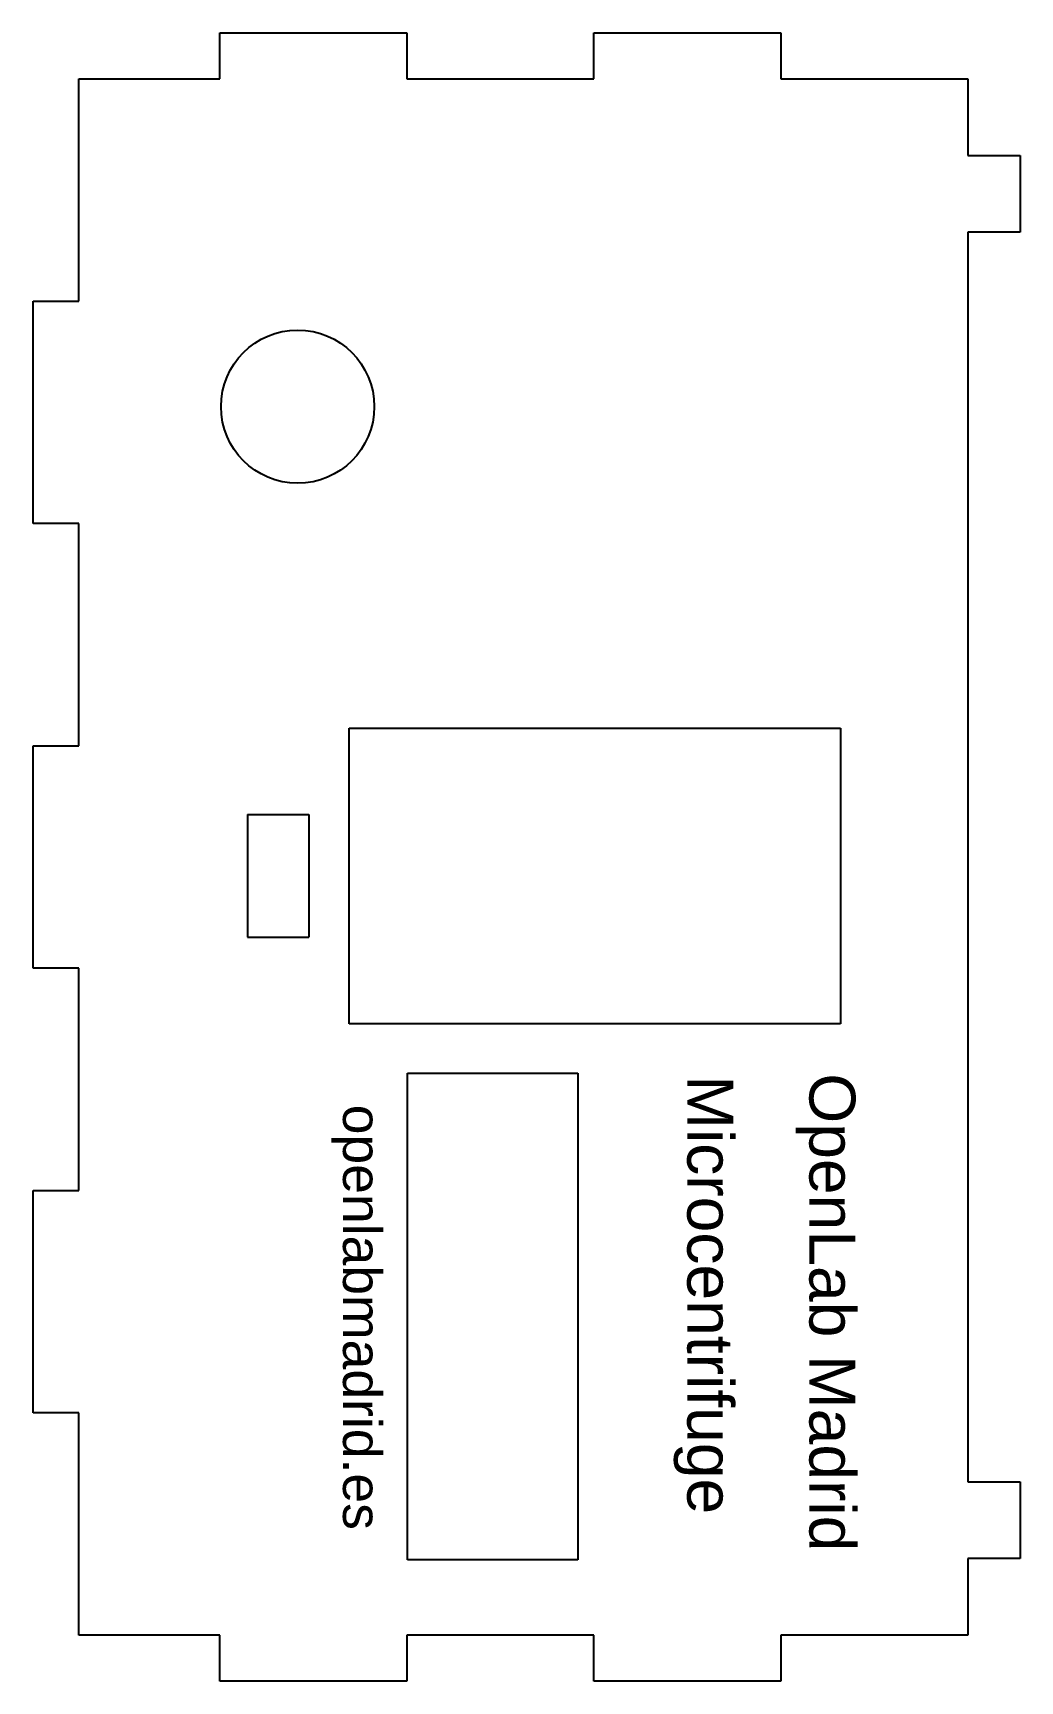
# Model space of a CAD drawing. Header units: millimetres. Extents: x 162 to 227, y -261 to -153.
import ezdxf

# ---------------------------------------------------------------- set-up
doc = ezdxf.new("R2010")
doc.units = ezdxf.units.MM
picture_1 = doc.add_image_def('image1.png', size_in_pixel=(403, 141))
picture_2 = doc.add_image_def('image2.png', size_in_pixel=(3092, 5135))

msp = doc.modelspace()

# ---------------------------------------------------------------- linework, layer by layer
at = {"color": 7, "linetype": 'Continuous', "lineweight": 25}
for p, q in [((174.56, -153.1), (186.76, -153.1)), ((174.56, -156.1), (174.56, -153.1)), ((186.76, -153.1), (186.76, -156.1)), ((198.96, -153.1), (211.16, -153.1)), ((198.96, -156.1), (198.96, -153.1)), ((211.16, -153.1), (211.16, -156.1)), ((165.36, -156.1), (174.56, -156.1)), ((165.36, -170.62), (165.36, -156.1)), ((186.76, -156.1), (198.96, -156.1)), ((211.16, -156.1), (223.36, -156.1)), ((223.36, -156.1), (223.36, -161.1)), ((223.36, -161.1), (226.78, -161.1)), ((226.78, -161.1), (226.78, -166.1)), ((223.36, -166.1), (223.36, -247.71)), ((226.78, -166.1), (223.36, -166.1)), ((162.36, -170.62), (165.36, -170.62)), ((162.36, -185.13), (162.36, -170.62)), ((165.36, -185.13), (162.36, -185.13)), ((165.36, -199.65), (165.36, -185.13)), ((162.36, -199.65), (165.36, -199.65)), ((162.36, -214.16), (162.36, -199.65)), ((176.36, -204.14), (180.36, -204.14)), ((176.36, -204.14), (176.36, -212.14)), ((180.36, -204.14), (180.36, -212.14)), ((176.36, -212.14), (180.36, -212.14)), ((165.36, -214.16), (162.36, -214.16)), ((165.36, -228.68), (165.36, -214.16)), ((162.36, -228.68), (165.36, -228.68)), ((162.36, -243.19), (162.36, -228.68)), ((165.36, -243.19), (162.36, -243.19)), ((165.36, -257.71), (165.36, -243.19)), ((223.36, -247.71), (226.78, -247.71)), ((226.78, -247.71), (226.78, -252.71)), ((223.36, -252.71), (223.36, -257.71)), ((226.78, -252.71), (223.36, -252.71)), ((174.56, -257.71), (165.36, -257.71)), ((174.56, -260.71), (174.56, -257.71)), ((186.76, -257.71), (186.76, -260.71)), ((198.96, -257.71), (186.76, -257.71)), ((198.96, -260.71), (198.96, -257.71)), ((211.16, -257.71), (211.16, -260.71)), ((223.36, -257.71), (211.16, -257.71)), ((186.76, -260.71), (174.56, -260.71)), ((211.16, -260.71), (198.96, -260.71))]:
    msp.add_line(p, q, dxfattribs=at)
msp.add_circle((179.63, -177.5), 5, dxfattribs=at)

# ---------------------------------------------------------------- texts
at = {"attachment_point": 1, "rotation": 270}
for s, insert, char_height, width in [('{\\fArial|b0|i0|c0|p0;Microcentrifuge}', (208.06, -221.17), 3, 4.3672), ('{\\fArial|b0|i0|c0|p0;OpenLab Madrid}', (216.03, -221.03), 3, 33.4477), ('{\\fArial|b0|i0|c0|p0;openlabmadrid.es}', (185.09, -223.08), 2.5, 4.3672)]:
    msp.add_mtext(s, dxfattribs=dict(at, insert=insert, char_height=char_height, width=width))

# ---------------------------------------------------------------- pictures from other files: only their frames are drawn
image = msp.add_image(picture_2, insert=(183, -198.49), size_in_units=(19.31, 32.07), rotation=-90)
image.dxf.flags = 7
image = msp.add_image(picture_1, insert=(186.8, -221.03), size_in_units=(31.77, 11.11), rotation=-90)
image.dxf.flags = 7

doc.saveas('drawing.dxf')
